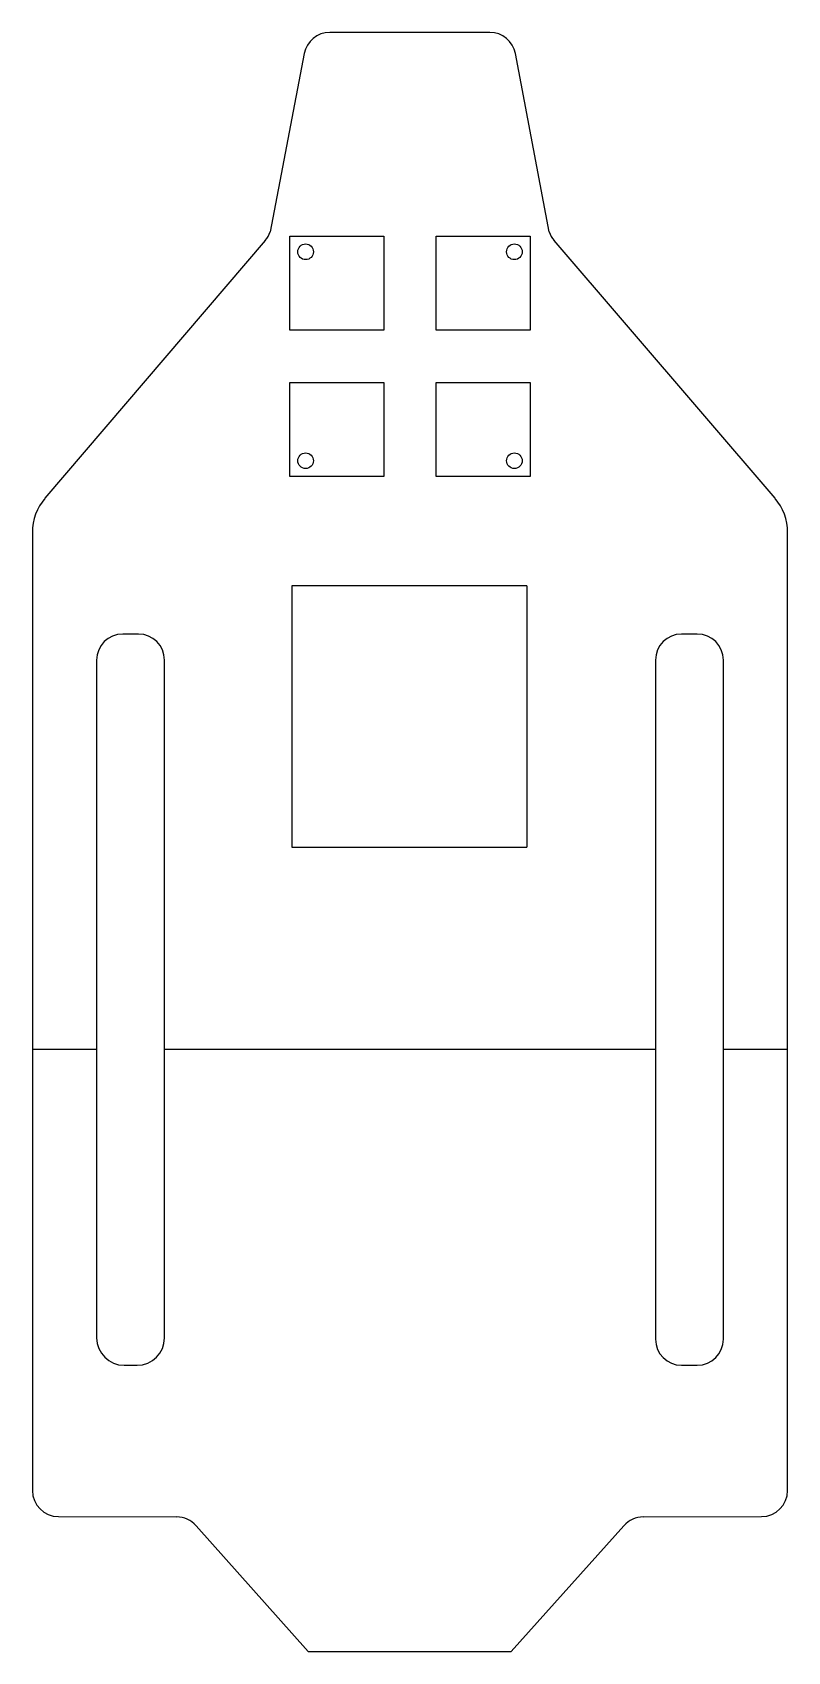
# Model space of a CAD drawing. Header units: millimetres. Extents: x -2 to 142, y 0 to 310.
import ezdxf

# ---------------------------------------------------------------- set-up
doc = ezdxf.new("R2010")
doc.units = ezdxf.units.MM

msp = doc.modelspace()

# ---------------------------------------------------------------- linework, layer by layer
at = {"color": 7, "linetype": 'Continuous', "lineweight": 25}
for p, q in [((85.3, 309.99), (54.64, 309.99)), ((49.72, 305.92), (43.21, 271.79)), ((96.67, 271.79), (90.21, 305.92)), ((42.26, 270.12), (0.05, 220.79)), ((47, 270.98), (65, 270.98)), ((47, 252.98), (47, 270.98)), ((65, 270.98), (65, 252.98)), ((75, 252.98), (75, 270.98)), ((75, 270.98), (93, 270.98)), ((93, 270.98), (93, 252.98)), ((139.95, 220.79), (97.62, 270.12)), ((65, 252.98), (47, 252.98)), ((93, 252.98), (75, 252.98)), ((47, 224.98), (47, 242.98)), ((47, 242.98), (65, 242.98)), ((65, 242.98), (65, 224.98)), ((75, 224.98), (75, 242.98)), ((75, 242.98), (93, 242.98)), ((93, 242.98), (93, 224.98)), ((65, 224.98), (47, 224.98)), ((93, 224.98), (75, 224.98)), ((-2.36, 214.27), (-2.36, 30.86)), ((142.36, 30.86), (142.36, 214.27)), ((47.38, 204.01), (47.38, 154.01)), ((92.38, 204.01), (47.38, 204.01)), ((92.38, 204.01), (92.38, 154.01)), ((17.96, 194.81), (14.96, 194.81)), ((125.04, 194.81), (122.04, 194.81)), ((9.96, 189.81), (9.96, 60.07)), ((22.96, 60.07), (22.96, 189.81)), ((117.04, 189.81), (117.04, 59.81)), ((130.04, 59.81), (130.04, 189.81)), ((47.38, 154.01), (92.38, 154.01)), ((-2.36, 115.36), (9.96, 115.36)), ((22.96, 115.36), (117.04, 115.36)), ((130.04, 115.36), (142.36, 115.36)), ((15.22, 54.81), (17.7, 54.81)), ((122.04, 54.81), (125.04, 54.81)), ((2.64, 25.86), (25.28, 25.78)), ((114.72, 25.78), (137.36, 25.86)), ((29, 24.11), (50.5, 0)), ((89.38, 0), (111, 24.11)), ((50.5, 0), (89.38, 0))]:
    msp.add_line(p, q, dxfattribs=at)
for centre in [(50, 267.98), (90, 267.98), (50, 227.98), (90, 227.98)]:
    msp.add_circle(centre, 1.5, dxfattribs=at)
for centre, radius, start, end in [((85.3, 304.99), 5, 10.7205, 90), ((54.64, 304.99), 5, 90, 169.1947), ((38.47, 273.37), 5, 319.3704, 341.5651), ((101.42, 273.37), 5, 198.4349, 220.6296), ((7.64, 214.27), 10, 139.3676, 180), ((132.36, 214.27), 10, 0, 40.6324), ((14.96, 189.81), 5, 90, 180), ((17.96, 189.81), 5, 0, 90), ((122.04, 189.81), 5, 90, 180), ((125.04, 189.81), 5, 0, 90), ((15.22, 60.07), 5.26, 180, 270), ((17.7, 60.07), 5.26, 270, 0), ((122.04, 59.81), 5, 180, 270), ((125.04, 59.81), 5, 270, 0), ((2.64, 30.86), 5, 180, 270), ((137.36, 30.86), 5, 270, 0), ((25.27, 20.78), 5, 41.7281, 89.8036), ((114.73, 20.78), 5, 90.1964, 138.2719)]:
    msp.add_arc(centre, radius, start, end, dxfattribs=at)

doc.saveas('drawing.dxf')
